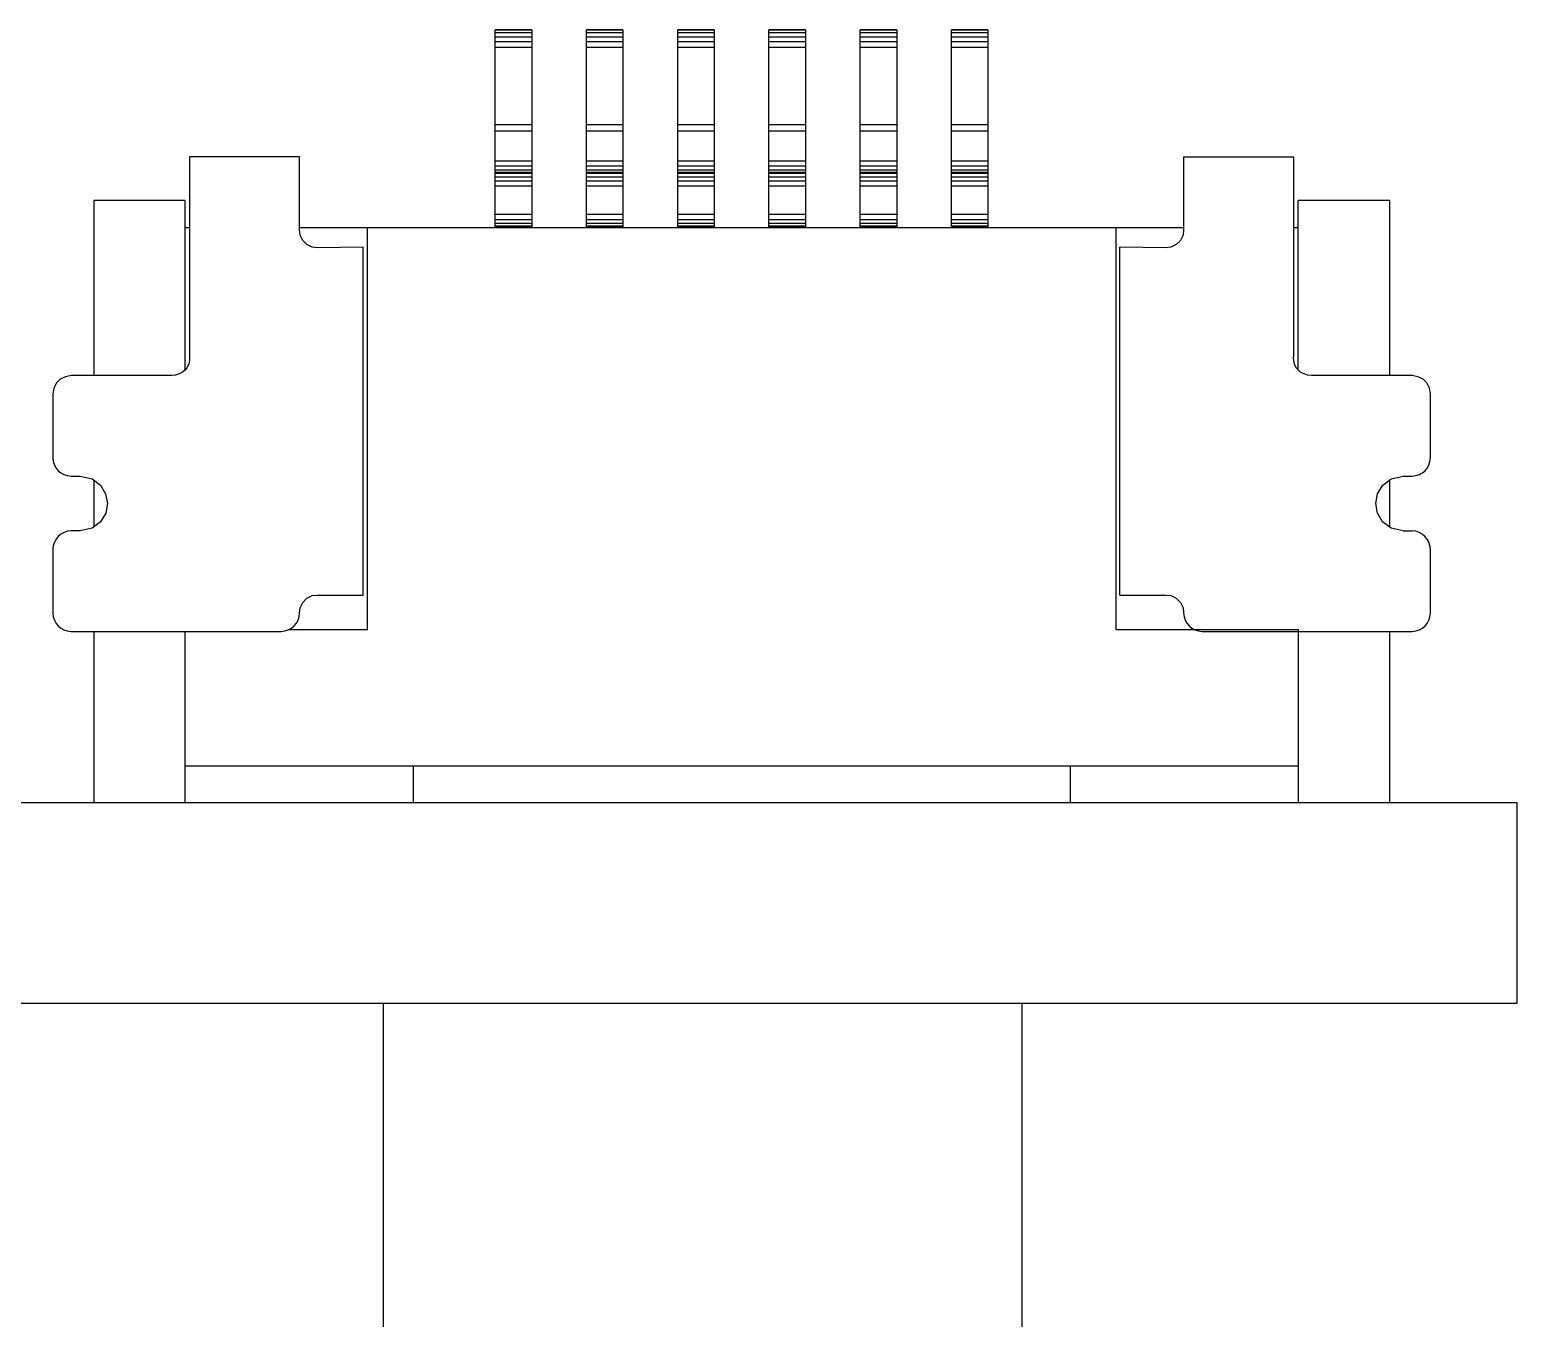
# Model space of a CAD drawing. Header units: inches. Extents: x -190 to 160, y -110 to 38.
# Drawn here: x 54.99 to 63.14, y -53.23 to -46.17 of the extents above; entities that cross this region are included whole.
import ezdxf

# ---------------------------------------------------------------- set-up
doc = ezdxf.new("R2010")
doc.units = ezdxf.units.IN
doc.header["$LTSCALE"] = 1.21
doc.header["$MEASUREMENT"] = 0
doc.layers.get('0').update_dxf_attribs({"linetype": 'CONTINUOUS'})

msp = doc.modelspace()

# ---------------------------------------------------------------- linework, layer by layer
at = {"color": 7, "linetype": 'Continuous'}
for p, q in [((57.5385, -47.2563), (57.5385, -46.1705)), ((57.7385, -46.1705), (57.5385, -46.1705)), ((57.7385, -46.1734), (57.5385, -46.1734)), ((57.7385, -46.1878), (57.5385, -46.1878)), ((57.7385, -46.2109), (57.5385, -46.2109)), ((57.7385, -46.1705), (57.7385, -47.2563)), ((58.0385, -47.2563), (58.0385, -46.1705)), ((58.2385, -46.1705), (58.0385, -46.1705)), ((58.2385, -46.1734), (58.0385, -46.1734)), ((58.2385, -46.1878), (58.0385, -46.1878)), ((58.2385, -46.2109), (58.0385, -46.2109)), ((58.2385, -46.1705), (58.2385, -47.2563)), ((58.5385, -47.2563), (58.5385, -46.1705)), ((58.7385, -46.1705), (58.5385, -46.1705)), ((58.7385, -46.1734), (58.5385, -46.1734)), ((58.7385, -46.1878), (58.5385, -46.1878)), ((58.7385, -46.2109), (58.5385, -46.2109)), ((58.7385, -46.1705), (58.7385, -47.2563)), ((59.0385, -47.2563), (59.0385, -46.1705)), ((59.2385, -46.1705), (59.0385, -46.1705)), ((59.2385, -46.1734), (59.0385, -46.1734)), ((59.2385, -46.1878), (59.0385, -46.1878)), ((59.2385, -46.2109), (59.0385, -46.2109)), ((59.2385, -46.1705), (59.2385, -47.2563)), ((59.5385, -47.2563), (59.5385, -46.1705)), ((59.7385, -46.1705), (59.5385, -46.1705)), ((59.7385, -46.1734), (59.5385, -46.1734)), ((59.7385, -46.1878), (59.5385, -46.1878)), ((59.7385, -46.2109), (59.5385, -46.2109)), ((59.7385, -46.1705), (59.7385, -47.2563)), ((60.0385, -47.2563), (60.0385, -46.1705)), ((60.2385, -46.1705), (60.0385, -46.1705)), ((60.2385, -46.1734), (60.0385, -46.1734)), ((60.2385, -46.1878), (60.0385, -46.1878)), ((60.2385, -46.2109), (60.0385, -46.2109)), ((60.2385, -46.1705), (60.2385, -47.2563)), ((57.7385, -46.2368), (57.5385, -46.2368)), ((57.7385, -46.2685), (57.5385, -46.2685)), ((58.2385, -46.2368), (58.0385, -46.2368)), ((58.2385, -46.2685), (58.0385, -46.2685)), ((58.7385, -46.2368), (58.5385, -46.2368)), ((58.7385, -46.2685), (58.5385, -46.2685)), ((59.2385, -46.2368), (59.0385, -46.2368)), ((59.2385, -46.2685), (59.0385, -46.2685)), ((59.7385, -46.2368), (59.5385, -46.2368)), ((59.7385, -46.2685), (59.5385, -46.2685)), ((60.2385, -46.2368), (60.0385, -46.2368)), ((60.2385, -46.2685), (60.0385, -46.2685)), ((57.7385, -46.6924), (57.5385, -46.6924)), ((58.2385, -46.6924), (58.0385, -46.6924)), ((58.7385, -46.6924), (58.5385, -46.6924)), ((59.2385, -46.6924), (59.0385, -46.6924)), ((59.7385, -46.6924), (59.5385, -46.6924)), ((60.2385, -46.6924), (60.0385, -46.6924)), ((57.7385, -46.727), (57.5385, -46.727)), ((58.2385, -46.727), (58.0385, -46.727)), ((58.7385, -46.727), (58.5385, -46.727)), ((59.2385, -46.727), (59.0385, -46.727)), ((59.7385, -46.727), (59.5385, -46.727)), ((60.2385, -46.727), (60.0385, -46.727)), ((55.864, -46.8663), (55.864, -47.9649)), ((56.4667, -46.8663), (55.864, -46.8663)), ((56.4667, -47.2671), (56.4667, -46.8663)), ((57.7385, -46.8914), (57.5385, -46.8914)), ((57.7385, -46.9173), (57.5385, -46.9173)), ((57.7385, -46.9404), (57.5385, -46.9404)), ((58.2385, -46.8914), (58.0385, -46.8914)), ((58.2385, -46.9173), (58.0385, -46.9173)), ((58.2385, -46.9404), (58.0385, -46.9404)), ((58.7385, -46.8914), (58.5385, -46.8914)), ((58.7385, -46.9173), (58.5385, -46.9173)), ((58.7385, -46.9404), (58.5385, -46.9404)), ((59.2385, -46.8914), (59.0385, -46.8914)), ((59.2385, -46.9173), (59.0385, -46.9173)), ((59.2385, -46.9404), (59.0385, -46.9404)), ((59.7385, -46.8914), (59.5385, -46.8914)), ((59.7385, -46.9173), (59.5385, -46.9173)), ((59.7385, -46.9404), (59.5385, -46.9404)), ((60.2385, -46.8914), (60.0385, -46.8914)), ((60.2385, -46.9173), (60.0385, -46.9173)), ((60.2385, -46.9404), (60.0385, -46.9404)), ((61.3103, -46.8663), (61.3103, -47.2671)), ((61.3103, -46.8663), (61.913, -46.8663)), ((61.913, -46.8663), (61.913, -47.9649)), ((57.7385, -46.9519), (57.5385, -46.9519)), ((57.7385, -46.9577), (57.5385, -46.9577)), ((57.7385, -46.9779), (57.5385, -46.9779)), ((57.7385, -47.001), (57.5385, -47.001)), ((57.7385, -47.0269), (57.5385, -47.0269)), ((58.2385, -46.9519), (58.0385, -46.9519)), ((58.2385, -46.9577), (58.0385, -46.9577)), ((58.2385, -46.9779), (58.0385, -46.9779)), ((58.2385, -47.001), (58.0385, -47.001)), ((58.2385, -47.0269), (58.0385, -47.0269)), ((58.7385, -46.9519), (58.5385, -46.9519)), ((58.7385, -46.9577), (58.5385, -46.9577)), ((58.7385, -46.9779), (58.5385, -46.9779)), ((58.7385, -47.001), (58.5385, -47.001)), ((58.7385, -47.0269), (58.5385, -47.0269)), ((59.2385, -46.9519), (59.0385, -46.9519)), ((59.2385, -46.9577), (59.0385, -46.9577)), ((59.2385, -46.9779), (59.0385, -46.9779)), ((59.2385, -47.001), (59.0385, -47.001)), ((59.2385, -47.0269), (59.0385, -47.0269)), ((59.7385, -46.9519), (59.5385, -46.9519)), ((59.7385, -46.9577), (59.5385, -46.9577)), ((59.7385, -46.9779), (59.5385, -46.9779)), ((59.7385, -47.001), (59.5385, -47.001)), ((59.7385, -47.0269), (59.5385, -47.0269)), ((60.2385, -46.9519), (60.0385, -46.9519)), ((60.2385, -46.9577), (60.0385, -46.9577)), ((60.2385, -46.9779), (60.0385, -46.9779)), ((60.2385, -47.001), (60.0385, -47.001)), ((60.2385, -47.0269), (60.0385, -47.0269)), ((55.3385, -47.1063), (55.3385, -48.0658)), ((55.8385, -47.1063), (55.3385, -47.1063)), ((55.8385, -47.1063), (55.8385, -48.0365)), ((61.9385, -48.0365), (61.9385, -47.1063)), ((62.4385, -47.1063), (61.9385, -47.1063)), ((62.4385, -47.1063), (62.4385, -48.0658)), ((57.7385, -47.1826), (57.5385, -47.1826)), ((58.2385, -47.1826), (58.0385, -47.1826)), ((58.7385, -47.1826), (58.5385, -47.1826)), ((59.2385, -47.1826), (59.0385, -47.1826)), ((59.7385, -47.1826), (59.5385, -47.1826)), ((60.2385, -47.1826), (60.0385, -47.1826)), ((55.864, -47.2563), (55.8385, -47.2563)), ((61.3103, -47.2563), (56.4667, -47.2563)), ((56.4696, -47.2959), (56.4667, -47.2671)), ((56.8385, -49.4563), (56.8385, -47.2563)), ((57.7385, -47.2115), (57.5385, -47.2115)), ((57.7385, -47.2317), (57.5385, -47.2317)), ((57.7385, -47.2461), (57.5385, -47.2461)), ((57.7385, -47.2518), (57.5385, -47.2518)), ((58.2385, -47.2115), (58.0385, -47.2115)), ((58.2385, -47.2317), (58.0385, -47.2317)), ((58.2385, -47.2461), (58.0385, -47.2461)), ((58.2385, -47.2518), (58.0385, -47.2518)), ((58.7385, -47.2115), (58.5385, -47.2115)), ((58.7385, -47.2317), (58.5385, -47.2317)), ((58.7385, -47.2461), (58.5385, -47.2461)), ((58.7385, -47.2518), (58.5385, -47.2518)), ((59.2385, -47.2115), (59.0385, -47.2115)), ((59.2385, -47.2317), (59.0385, -47.2317)), ((59.2385, -47.2461), (59.0385, -47.2461)), ((59.2385, -47.2518), (59.0385, -47.2518)), ((59.7385, -47.2115), (59.5385, -47.2115)), ((59.7385, -47.2317), (59.5385, -47.2317)), ((59.7385, -47.2461), (59.5385, -47.2461)), ((59.7385, -47.2518), (59.5385, -47.2518)), ((60.2385, -47.2115), (60.0385, -47.2115)), ((60.2385, -47.2317), (60.0385, -47.2317)), ((60.2385, -47.2461), (60.0385, -47.2461)), ((60.2385, -47.2518), (60.0385, -47.2518)), ((60.9385, -47.2563), (60.9385, -49.4563)), ((61.3103, -47.2671), (61.3074, -47.2959)), ((61.9385, -47.2563), (61.913, -47.2563)), ((56.484, -47.3247), (56.4696, -47.2959)), ((56.507, -47.3478), (56.484, -47.3247)), ((56.5359, -47.3622), (56.507, -47.3478)), ((61.2699, -47.3478), (61.2411, -47.3622)), ((61.293, -47.3247), (61.2699, -47.3478)), ((61.3074, -47.2959), (61.293, -47.3247)), ((56.5647, -47.3651), (56.5359, -47.3622)), ((56.8156, -47.3622), (56.5647, -47.3651)), ((56.8156, -49.2683), (56.8156, -47.3622)), ((60.9614, -49.2683), (60.9614, -47.3622)), ((61.2123, -47.3651), (60.9614, -47.3622)), ((61.2411, -47.3622), (61.2123, -47.3651)), ((55.8628, -47.9867), (55.8578, -48.0059)), ((55.864, -47.9649), (55.8628, -47.9867)), ((61.9142, -47.9867), (61.913, -47.9649)), ((61.9191, -48.0059), (61.9142, -47.9867)), ((55.1546, -48.086), (55.1345, -48.1062)), ((55.1835, -48.0716), (55.1546, -48.086)), ((55.2152, -48.0658), (55.1835, -48.0716)), ((55.766, -48.0658), (55.2152, -48.0658)), ((55.7872, -48.0625), (55.766, -48.0658)), ((55.8065, -48.0565), (55.7872, -48.0625)), ((55.8234, -48.0478), (55.8065, -48.0565)), ((55.8379, -48.0365), (55.8234, -48.0478)), ((55.8494, -48.0225), (55.8379, -48.0365)), ((55.8578, -48.0059), (55.8494, -48.0225)), ((61.9275, -48.0225), (61.9191, -48.0059)), ((61.9391, -48.0365), (61.9275, -48.0225)), ((61.9535, -48.0478), (61.9391, -48.0365)), ((61.9705, -48.0565), (61.9535, -48.0478)), ((61.9898, -48.0625), (61.9705, -48.0565)), ((62.011, -48.0658), (61.9898, -48.0625)), ((62.5618, -48.0658), (62.011, -48.0658)), ((62.5935, -48.0716), (62.5618, -48.0658)), ((62.6223, -48.086), (62.5935, -48.0716)), ((62.6425, -48.1062), (62.6223, -48.086)), ((55.12, -48.135), (55.1143, -48.1667)), ((55.1143, -48.1667), (55.1143, -48.5157)), ((55.1345, -48.1062), (55.12, -48.135)), ((62.6569, -48.135), (62.6425, -48.1062)), ((62.6627, -48.1667), (62.6569, -48.135)), ((62.6627, -48.5157), (62.6627, -48.1667)), ((55.1143, -48.5157), (55.1172, -48.537)), ((55.1172, -48.537), (55.1232, -48.5561)), ((55.1232, -48.5561), (55.1321, -48.5728)), ((55.1321, -48.5728), (55.1438, -48.5871)), ((62.6332, -48.5871), (62.6449, -48.5728)), ((62.6449, -48.5728), (62.6537, -48.5561)), ((62.6537, -48.5561), (62.6597, -48.537)), ((62.6597, -48.537), (62.6627, -48.5157)), ((55.1438, -48.5871), (55.158, -48.5987)), ((55.158, -48.5987), (55.1748, -48.6076)), ((55.1748, -48.6076), (55.1939, -48.6136)), ((55.1939, -48.6136), (55.2152, -48.6166)), ((55.2152, -48.6166), (55.2642, -48.6166)), ((55.2642, -48.6166), (55.3292, -48.6314)), ((55.3292, -48.6314), (55.3758, -48.6656)), ((55.3385, -48.6382), (55.3385, -48.8949)), ((62.4011, -48.6656), (62.4477, -48.6314)), ((62.4385, -48.6382), (62.4385, -48.8949)), ((62.4477, -48.6314), (62.5127, -48.6166)), ((62.5127, -48.6166), (62.5618, -48.6166)), ((62.5618, -48.6166), (62.5831, -48.6136)), ((62.5831, -48.6136), (62.6022, -48.6076)), ((62.6022, -48.6076), (62.6189, -48.5987)), ((62.6189, -48.5987), (62.6332, -48.5871)), ((55.3758, -48.6656), (55.4039, -48.7127)), ((55.4039, -48.7127), (55.4134, -48.7662)), ((62.3635, -48.7662), (62.373, -48.7127)), ((62.373, -48.7127), (62.4011, -48.6656)), ((55.4043, -48.8198), (55.3764, -48.867)), ((55.4134, -48.7662), (55.4043, -48.8198)), ((62.3727, -48.8198), (62.3635, -48.7662)), ((62.4005, -48.867), (62.3727, -48.8198)), ((55.3298, -48.9013), (55.2642, -48.9165)), ((55.3764, -48.867), (55.3298, -48.9013)), ((62.4472, -48.9013), (62.4005, -48.867)), ((62.5127, -48.9165), (62.4472, -48.9013)), ((55.1232, -48.9786), (55.117, -48.9974)), ((55.1324, -48.9615), (55.1232, -48.9786)), ((55.1445, -48.9466), (55.1324, -48.9615)), ((55.159, -48.9342), (55.1445, -48.9466)), ((55.1759, -48.9248), (55.159, -48.9342)), ((55.1947, -48.9188), (55.1759, -48.9248)), ((55.2152, -48.9165), (55.1947, -48.9188)), ((55.2642, -48.9165), (55.2152, -48.9165)), ((62.5127, -48.9165), (62.5618, -48.9165)), ((62.5823, -48.9188), (62.5618, -48.9165)), ((62.6011, -48.9248), (62.5823, -48.9188)), ((62.6179, -48.9342), (62.6011, -48.9248)), ((62.6325, -48.9466), (62.6179, -48.9342)), ((62.6446, -48.9615), (62.6325, -48.9466)), ((62.6538, -48.9786), (62.6446, -48.9615)), ((62.6599, -48.9973), (62.6538, -48.9786)), ((55.117, -48.9974), (55.1143, -49.0174)), ((55.1143, -49.0174), (55.1143, -49.3663)), ((62.6627, -49.0174), (62.6599, -48.9973)), ((62.6627, -49.3663), (62.6627, -49.0174)), ((56.4696, -49.3375), (56.484, -49.3086)), ((56.484, -49.3086), (56.507, -49.2856)), ((56.507, -49.2856), (56.5359, -49.2712)), ((56.5359, -49.2712), (56.5647, -49.2683)), ((56.5647, -49.2683), (56.8156, -49.2683)), ((60.9614, -49.2683), (61.2123, -49.2683)), ((61.2123, -49.2683), (61.2411, -49.2712)), ((61.2411, -49.2712), (61.2699, -49.2856)), ((61.2699, -49.2856), (61.293, -49.3086)), ((61.293, -49.3086), (61.3074, -49.3375)), ((55.1143, -49.3663), (55.1172, -49.3876)), ((55.1172, -49.3876), (55.1232, -49.4067)), ((56.4583, -49.4056), (56.4644, -49.3868)), ((56.4644, -49.3868), (56.4667, -49.3663)), ((56.4667, -49.3663), (56.4696, -49.3375)), ((61.3074, -49.3375), (61.3103, -49.3663)), ((61.3103, -49.3663), (61.3126, -49.3868)), ((61.3126, -49.3868), (61.3186, -49.4056)), ((62.6537, -49.4067), (62.6597, -49.3876)), ((62.6597, -49.3876), (62.6627, -49.3663)), ((55.1232, -49.4067), (55.1321, -49.4235)), ((55.1321, -49.4235), (55.1438, -49.4378)), ((55.1438, -49.4378), (55.158, -49.4494)), ((55.158, -49.4494), (55.1748, -49.4583)), ((55.1748, -49.4583), (55.1939, -49.4643)), ((55.1939, -49.4643), (55.2152, -49.4672)), ((55.2152, -49.4672), (56.3657, -49.4672)), ((55.3385, -49.4672), (55.3385, -50.4063)), ((55.8385, -49.4672), (55.8385, -50.4063)), ((56.3657, -49.4672), (56.3858, -49.4645)), ((56.3858, -49.4645), (56.4045, -49.4583)), ((56.4045, -49.4583), (56.4216, -49.4491)), ((56.4084, -49.4563), (56.8385, -49.4563)), ((56.4216, -49.4491), (56.4365, -49.4371)), ((56.4365, -49.4371), (56.4489, -49.4225)), ((56.4489, -49.4225), (56.4583, -49.4056)), ((60.9385, -49.4563), (61.9385, -49.4563)), ((61.3186, -49.4056), (61.3281, -49.4225)), ((61.3281, -49.4225), (61.3405, -49.4371)), ((61.3405, -49.4371), (61.3554, -49.4491)), ((61.3554, -49.4491), (61.3724, -49.4583)), ((61.3724, -49.4583), (61.3912, -49.4645)), ((61.3912, -49.4645), (61.4112, -49.4672)), ((61.4112, -49.4672), (62.5618, -49.4672)), ((61.9385, -49.4563), (61.9385, -50.4063)), ((62.4385, -49.4672), (62.4385, -50.4063)), ((62.5618, -49.4672), (62.5831, -49.4643)), ((62.5831, -49.4643), (62.6022, -49.4583)), ((62.6022, -49.4583), (62.6189, -49.4494)), ((62.6189, -49.4494), (62.6332, -49.4378)), ((62.6332, -49.4378), (62.6449, -49.4235)), ((62.6449, -49.4235), (62.6537, -49.4067)), ((61.9385, -50.2063), (55.8385, -50.2063)), ((57.0885, -50.2063), (57.0885, -50.4063)), ((60.6885, -50.2063), (60.6885, -50.4063)), ((63.1385, -50.4063), (54.6385, -50.4063)), ((63.1385, -51.5063), (63.1385, -50.4063)), ((63.1385, -51.5063), (54.6385, -51.5063)), ((56.9256, -55.767), (56.9256, -51.5063)), ((60.4256, -55.767), (60.4256, -51.5063))]:
    msp.add_line(p, q, dxfattribs=at)

doc.saveas('drawing.dxf')
